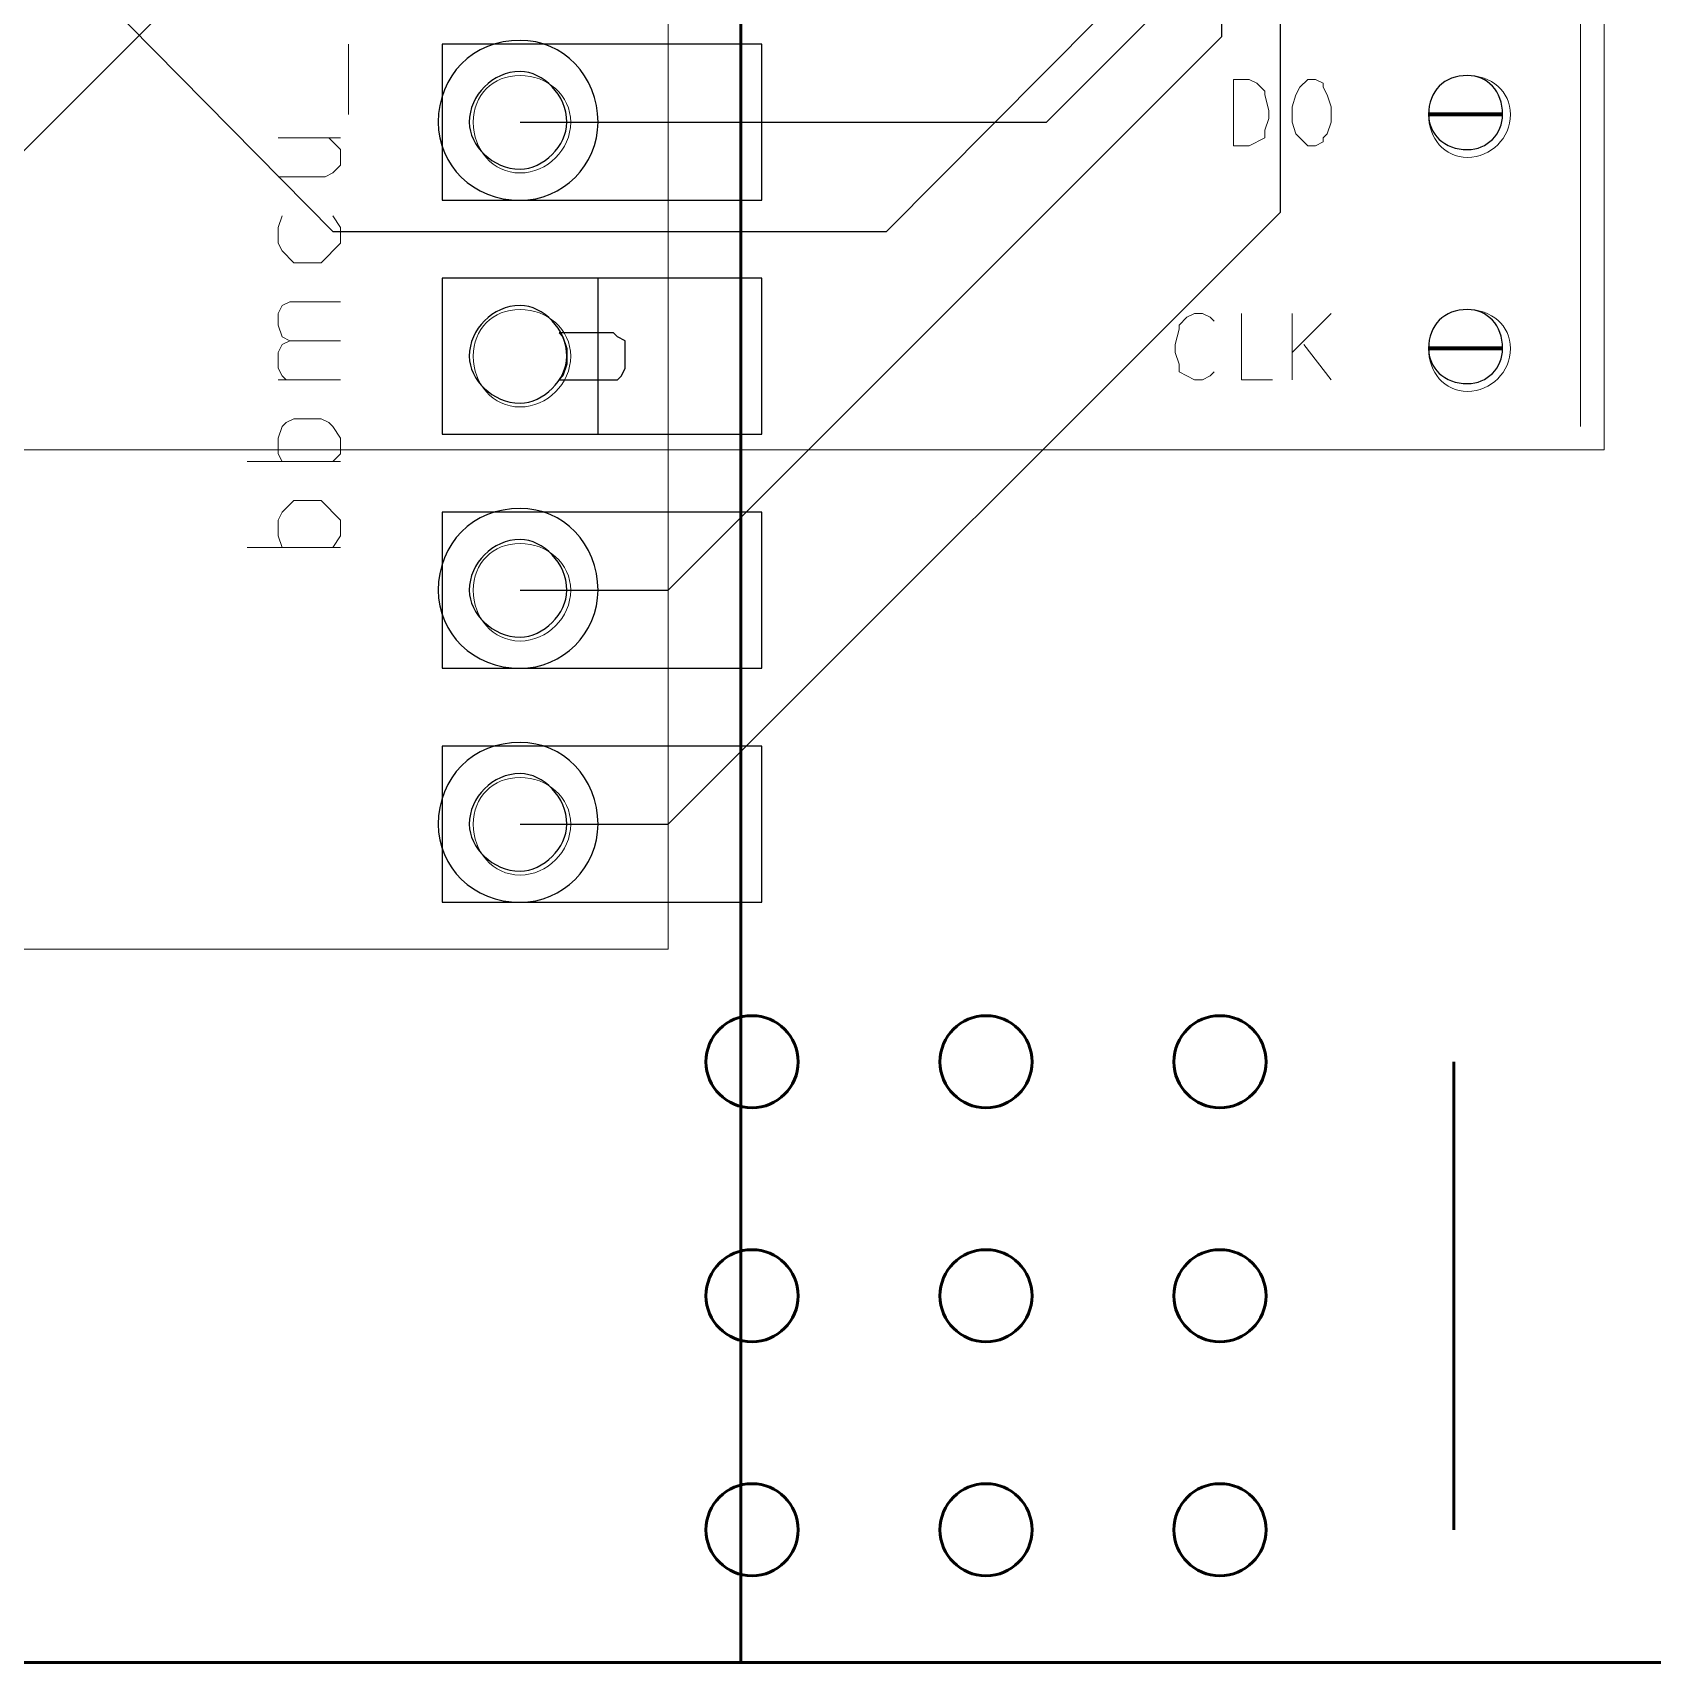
# Model space of a CAD drawing. Header units: centimetres. Extents: x -14.7 to 16.9, y -14.9 to 2.2.
# Drawn here: x -10.019 to -8.261, y -13.7 to -11.931 of the extents above; entities that cross this region are included whole.
import ezdxf

# ---------------------------------------------------------------- set-up
doc = ezdxf.new("R2010")
doc.units = ezdxf.units.CM
doc.header["$MEASUREMENT"] = 0
doc.layers.add('Layer 1', color=7, linetype='Continuous')

msp = doc.modelspace()

# ---------------------------------------------------------------- linework, layer by layer
at = {"layer": 'Layer 1', "lineweight": 53}
msp.add_lwpolyline([(-10.75, -13.7), (-9.25, -13.7), (-9.25, -6.3), (-10.75, -6.3), (-10.75, -13.7)], close=True, dxfattribs=at)
for points, knots in [([(-13.7, -13.2), (-13.7, -13.2), (-13.7, -6.8), (-13.7, -6.8), (-13.7, -6.8), (-13.7, -6.52386), (-13.47614, -6.3), (-13.2, -6.3), (-13.2, -6.3), (-13.2, -6.3), (-6.8, -6.3), (-6.8, -6.3), (-6.8, -6.3), (-6.52386, -6.3), (-6.3, -6.52386), (-6.3, -6.8), (-6.3, -6.8), (-6.3, -6.8), (-6.3, -13.2), (-6.3, -13.2), (-6.3, -13.2), (-6.3, -13.47614), (-6.52386, -13.7), (-6.8, -13.7), (-6.8, -13.7), (-6.8, -13.7), (-13.2, -13.7), (-13.2, -13.7), (-13.2, -13.7), (-13.47614, -13.7), (-13.7, -13.47614), (-13.7, -13.2)], [0, 0, 0, 0, 0.1111111, 0.1111111, 0.1111111, 0.1111111, 0.2222222, 0.2222222, 0.2222222, 0.2222222, 0.3333333, 0.3333333, 0.3333333, 0.3333333, 0.4444444, 0.4444444, 0.4444444, 0.4444444, 0.5555556, 0.5555556, 0.5555556, 0.5555556, 0.6666667, 0.6666667, 0.6666667, 0.6666667, 0.7777778, 0.7777778, 0.7777778, 0.7777778, 1, 1, 1, 1]), ([(-9.188, -13.048), (-9.188, -13.07561), (-9.21039, -13.098), (-9.238, -13.098), (-9.238, -13.098), (-9.26561, -13.098), (-9.288, -13.07561), (-9.288, -13.048), (-9.288, -13.048), (-9.288, -13.02039), (-9.26561, -12.998), (-9.238, -12.998), (-9.238, -12.998), (-9.21039, -12.998), (-9.188, -13.02039), (-9.188, -13.048)], [0, 0, 0, 0, 0.2, 0.2, 0.2, 0.2, 0.4, 0.4, 0.4, 0.4, 0.6, 0.6, 0.6, 0.6, 1, 1, 1, 1]), ([(-8.934, -13.048), (-8.934, -13.07561), (-8.95639, -13.098), (-8.984, -13.098), (-8.984, -13.098), (-9.01161, -13.098), (-9.034, -13.07561), (-9.034, -13.048), (-9.034, -13.048), (-9.034, -13.02039), (-9.01161, -12.998), (-8.984, -12.998), (-8.984, -12.998), (-8.95639, -12.998), (-8.934, -13.02039), (-8.934, -13.048)], [0, 0, 0, 0, 0.2, 0.2, 0.2, 0.2, 0.4, 0.4, 0.4, 0.4, 0.6, 0.6, 0.6, 0.6, 1, 1, 1, 1]), ([(-8.68, -13.048), (-8.68, -13.07561), (-8.70239, -13.098), (-8.73, -13.098), (-8.73, -13.098), (-8.75761, -13.098), (-8.78, -13.07561), (-8.78, -13.048), (-8.78, -13.048), (-8.78, -13.02039), (-8.75761, -12.998), (-8.73, -12.998), (-8.73, -12.998), (-8.70239, -12.998), (-8.68, -13.02039), (-8.68, -13.048)], [0, 0, 0, 0, 0.2, 0.2, 0.2, 0.2, 0.4, 0.4, 0.4, 0.4, 0.6, 0.6, 0.6, 0.6, 1, 1, 1, 1]), ([(-9.188, -13.302), (-9.188, -13.32961), (-9.21039, -13.352), (-9.238, -13.352), (-9.238, -13.352), (-9.26561, -13.352), (-9.288, -13.32961), (-9.288, -13.302), (-9.288, -13.302), (-9.288, -13.27439), (-9.26561, -13.252), (-9.238, -13.252), (-9.238, -13.252), (-9.21039, -13.252), (-9.188, -13.27439), (-9.188, -13.302)], [0, 0, 0, 0, 0.2, 0.2, 0.2, 0.2, 0.4, 0.4, 0.4, 0.4, 0.6, 0.6, 0.6, 0.6, 1, 1, 1, 1]), ([(-8.934, -13.302), (-8.934, -13.32961), (-8.95639, -13.352), (-8.984, -13.352), (-8.984, -13.352), (-9.01161, -13.352), (-9.034, -13.32961), (-9.034, -13.302), (-9.034, -13.302), (-9.034, -13.27439), (-9.01161, -13.252), (-8.984, -13.252), (-8.984, -13.252), (-8.95639, -13.252), (-8.934, -13.27439), (-8.934, -13.302)], [0, 0, 0, 0, 0.2, 0.2, 0.2, 0.2, 0.4, 0.4, 0.4, 0.4, 0.6, 0.6, 0.6, 0.6, 1, 1, 1, 1]), ([(-8.68, -13.302), (-8.68, -13.32961), (-8.70239, -13.352), (-8.73, -13.352), (-8.73, -13.352), (-8.75761, -13.352), (-8.78, -13.32961), (-8.78, -13.302), (-8.78, -13.302), (-8.78, -13.27439), (-8.75761, -13.252), (-8.73, -13.252), (-8.73, -13.252), (-8.70239, -13.252), (-8.68, -13.27439), (-8.68, -13.302)], [0, 0, 0, 0, 0.2, 0.2, 0.2, 0.2, 0.4, 0.4, 0.4, 0.4, 0.6, 0.6, 0.6, 0.6, 1, 1, 1, 1]), ([(-9.188, -13.556), (-9.188, -13.58361), (-9.21039, -13.606), (-9.238, -13.606), (-9.238, -13.606), (-9.26561, -13.606), (-9.288, -13.58361), (-9.288, -13.556), (-9.288, -13.556), (-9.288, -13.52839), (-9.26561, -13.506), (-9.238, -13.506), (-9.238, -13.506), (-9.21039, -13.506), (-9.188, -13.52839), (-9.188, -13.556)], [0, 0, 0, 0, 0.2, 0.2, 0.2, 0.2, 0.4, 0.4, 0.4, 0.4, 0.6, 0.6, 0.6, 0.6, 1, 1, 1, 1]), ([(-8.934, -13.556), (-8.934, -13.58361), (-8.95639, -13.606), (-8.984, -13.606), (-8.984, -13.606), (-9.01161, -13.606), (-9.034, -13.58361), (-9.034, -13.556), (-9.034, -13.556), (-9.034, -13.52839), (-9.01161, -13.506), (-8.984, -13.506), (-8.984, -13.506), (-8.95639, -13.506), (-8.934, -13.52839), (-8.934, -13.556)], [0, 0, 0, 0, 0.2, 0.2, 0.2, 0.2, 0.4, 0.4, 0.4, 0.4, 0.6, 0.6, 0.6, 0.6, 1, 1, 1, 1]), ([(-8.68, -13.556), (-8.68, -13.58361), (-8.70239, -13.606), (-8.73, -13.606), (-8.73, -13.606), (-8.75761, -13.606), (-8.78, -13.58361), (-8.78, -13.556), (-8.78, -13.556), (-8.78, -13.52839), (-8.75761, -13.506), (-8.73, -13.506), (-8.73, -13.506), (-8.70239, -13.506), (-8.68, -13.52839), (-8.68, -13.556)], [0, 0, 0, 0, 0.2, 0.2, 0.2, 0.2, 0.4, 0.4, 0.4, 0.4, 0.6, 0.6, 0.6, 0.6, 1, 1, 1, 1])]:
    msp.add_open_spline(points, degree=3, knots=knots, dxfattribs=at)
at = {"layer": 'Layer 1', "color": 41, "lineweight": 13}
for points in [[(-8.31302, -12.38389), (-8.31302, -12.38389), (-8.31302, -7.59599), (-8.31302, -7.59599)], [(-9.32901, -12.13836), (-9.32901, -12.13836), (-9.32901, -12.17646), (-9.32901, -12.17646)], [(-11.15358, -12.38389), (-11.15358, -12.38389), (-8.31302, -12.38389), (-8.31302, -12.38389)], [(-9.32901, -12.38812), (-9.32901, -12.38812), (-9.32901, -12.42622), (-9.32901, -12.42622)], [(-9.32901, -12.64636), (-9.32901, -12.64636), (-9.32901, -12.68869), (-9.32901, -12.68869)], [(-9.32901, -12.92576), (-9.32901, -12.92576), (-10.01058, -12.92576), (-10.01058, -12.92576)]]:
    msp.add_open_spline(points, degree=3, dxfattribs=at)
at = {"layer": 'Layer 1', "color": 253, "lineweight": 9}
msp.add_open_spline([(-8.33841, -7.61716), (-8.33841, -7.61716), (-8.33841, -12.35849), (-8.33841, -12.35849)], degree=3, dxfattribs=at)
at = {"layer": 'Layer 1', "color": 253, "lineweight": 13}
for points in [[(-9.32901, -7.82882), (-9.32901, -7.82882), (-9.32901, -12.92576), (-9.32901, -12.92576)], [(-9.32901, -12.92576), (-9.32901, -12.92576), (-11.42875, -12.92576), (-11.42875, -12.92576)]]:
    msp.add_open_spline(points, degree=3, dxfattribs=at)
at = {"layer": 'Layer 1', "color": 22, "lineweight": 25}
for points in [[(-8.72788, -11.93516), (-8.72788, -11.93516), (-8.72788, -10.50429), (-8.72788, -10.50429)], [(-8.66438, -12.12566), (-8.66438, -12.12566), (-8.66438, -10.69479), (-8.66438, -10.69479)], [(-10.50588, -12.53629), (-10.50588, -12.53629), (-9.68038, -11.71079), (-9.68038, -11.71079)], [(-8.91838, -12.02829), (-8.91838, -12.02829), (-8.79138, -11.90129), (-8.79138, -11.90129)], [(-9.32901, -12.53629), (-9.32901, -12.53629), (-8.72788, -11.93516), (-8.72788, -11.93516)], [(-9.48988, -12.02829), (-9.48988, -12.02829), (-8.91838, -12.02829), (-8.91838, -12.02829)], [(-9.32901, -12.79029), (-9.32901, -12.79029), (-8.66438, -12.12566), (-8.66438, -12.12566)], [(-9.48988, -12.53629), (-9.48988, -12.53629), (-9.32901, -12.53629), (-9.32901, -12.53629)], [(-9.48988, -12.79029), (-9.48988, -12.79029), (-9.32901, -12.79029), (-9.32901, -12.79029)]]:
    msp.add_open_spline(points, degree=3, dxfattribs=at)
at = {"layer": 'Layer 1', "color": 163, "lineweight": 25}
for points in [[(-9.09195, -12.14682), (-9.09195, -12.14682), (-8.46118, -11.51182), (-8.46118, -11.51182)], [(-9.99788, -11.83779), (-9.99788, -11.83779), (-9.69308, -12.14682), (-9.69308, -12.14682)], [(-9.69308, -12.14682), (-9.69308, -12.14682), (-9.09195, -12.14682), (-9.09195, -12.14682)]]:
    msp.add_open_spline(points, degree=3, dxfattribs=at)
at = {"layer": 'Layer 1', "color": 4}
for points in [[(-9.40521, -12.02829), (-9.40521, -12.07486), (-9.44331, -12.11296), (-9.48988, -12.11296), (-9.48988, -12.11296), (-9.54068, -12.11296), (-9.57878, -12.07486), (-9.57878, -12.02829), (-9.57878, -12.02829), (-9.57878, -11.97749), (-9.54068, -11.93939), (-9.48988, -11.93939), (-9.48988, -11.93939), (-9.44331, -11.93939), (-9.40521, -11.97749), (-9.40521, -12.02829)], [(-9.57455, -12.19762), (-9.57455, -12.19762), (-9.40521, -12.19762), (-9.40521, -12.19762), (-9.40521, -12.19762), (-9.40521, -12.19762), (-9.40521, -12.36696), (-9.40521, -12.36696), (-9.40521, -12.36696), (-9.40521, -12.36696), (-9.57455, -12.36696), (-9.57455, -12.36696), (-9.57455, -12.36696), (-9.57455, -12.36696), (-9.57455, -12.19762), (-9.57455, -12.19762)], [(-9.40521, -12.53629), (-9.40521, -12.58286), (-9.44331, -12.62096), (-9.48988, -12.62096), (-9.48988, -12.62096), (-9.54068, -12.62096), (-9.57878, -12.58286), (-9.57878, -12.53629), (-9.57878, -12.53629), (-9.57878, -12.48549), (-9.54068, -12.44739), (-9.48988, -12.44739), (-9.48988, -12.44739), (-9.44331, -12.44739), (-9.40521, -12.48549), (-9.40521, -12.53629)], [(-9.40521, -12.79029), (-9.40521, -12.83686), (-9.44331, -12.87496), (-9.48988, -12.87496), (-9.48988, -12.87496), (-9.54068, -12.87496), (-9.57878, -12.83686), (-9.57878, -12.79029), (-9.57878, -12.79029), (-9.57878, -12.73949), (-9.54068, -12.70139), (-9.48988, -12.70139), (-9.48988, -12.70139), (-9.44331, -12.70139), (-9.40521, -12.73949), (-9.40521, -12.79029)]]:
    msp.add_open_spline(points, degree=3, knots=[0, 0, 0, 0, 0.2, 0.2, 0.2, 0.2, 0.4, 0.4, 0.4, 0.4, 0.6, 0.6, 0.6, 0.6, 1, 1, 1, 1], dxfattribs=at)
at = {"layer": 'Layer 1', "color": 201}
for points in [[(-9.40521, -12.02829), (-9.40521, -12.07486), (-9.44331, -12.11296), (-9.48988, -12.11296), (-9.48988, -12.11296), (-9.54068, -12.11296), (-9.57878, -12.07486), (-9.57878, -12.02829), (-9.57878, -12.02829), (-9.57878, -11.97749), (-9.54068, -11.93939), (-9.48988, -11.93939), (-9.48988, -11.93939), (-9.44331, -11.93939), (-9.40521, -11.97749), (-9.40521, -12.02829)], [(-9.57455, -11.94362), (-9.57455, -11.94362), (-9.22742, -11.94362), (-9.22742, -11.94362), (-9.22742, -11.94362), (-9.22742, -11.94362), (-9.22742, -12.11296), (-9.22742, -12.11296), (-9.22742, -12.11296), (-9.22742, -12.11296), (-9.57455, -12.11296), (-9.57455, -12.11296), (-9.57455, -12.11296), (-9.57455, -12.11296), (-9.57455, -11.94362), (-9.57455, -11.94362)], [(-9.57455, -12.19762), (-9.57455, -12.19762), (-9.22742, -12.19762), (-9.22742, -12.19762), (-9.22742, -12.19762), (-9.22742, -12.19762), (-9.22742, -12.36696), (-9.22742, -12.36696), (-9.22742, -12.36696), (-9.22742, -12.36696), (-9.57455, -12.36696), (-9.57455, -12.36696), (-9.57455, -12.36696), (-9.57455, -12.36696), (-9.57455, -12.19762), (-9.57455, -12.19762)], [(-9.40521, -12.53629), (-9.40521, -12.58286), (-9.44331, -12.62096), (-9.48988, -12.62096), (-9.48988, -12.62096), (-9.54068, -12.62096), (-9.57878, -12.58286), (-9.57878, -12.53629), (-9.57878, -12.53629), (-9.57878, -12.48549), (-9.54068, -12.44739), (-9.48988, -12.44739), (-9.48988, -12.44739), (-9.44331, -12.44739), (-9.40521, -12.48549), (-9.40521, -12.53629)], [(-9.57455, -12.45162), (-9.57455, -12.45162), (-9.22742, -12.45162), (-9.22742, -12.45162), (-9.22742, -12.45162), (-9.22742, -12.45162), (-9.22742, -12.62096), (-9.22742, -12.62096), (-9.22742, -12.62096), (-9.22742, -12.62096), (-9.57455, -12.62096), (-9.57455, -12.62096), (-9.57455, -12.62096), (-9.57455, -12.62096), (-9.57455, -12.45162), (-9.57455, -12.45162)], [(-9.40521, -12.79029), (-9.40521, -12.83686), (-9.44331, -12.87496), (-9.48988, -12.87496), (-9.48988, -12.87496), (-9.54068, -12.87496), (-9.57878, -12.83686), (-9.57878, -12.79029), (-9.57878, -12.79029), (-9.57878, -12.73949), (-9.54068, -12.70139), (-9.48988, -12.70139), (-9.48988, -12.70139), (-9.44331, -12.70139), (-9.40521, -12.73949), (-9.40521, -12.79029)], [(-9.57455, -12.70562), (-9.57455, -12.70562), (-9.22742, -12.70562), (-9.22742, -12.70562), (-9.22742, -12.70562), (-9.22742, -12.70562), (-9.22742, -12.87496), (-9.22742, -12.87496), (-9.22742, -12.87496), (-9.22742, -12.87496), (-9.57455, -12.87496), (-9.57455, -12.87496), (-9.57455, -12.87496), (-9.57455, -12.87496), (-9.57455, -12.70562), (-9.57455, -12.70562)]]:
    msp.add_open_spline(points, degree=3, knots=[0, 0, 0, 0, 0.2, 0.2, 0.2, 0.2, 0.4, 0.4, 0.4, 0.4, 0.6, 0.6, 0.6, 0.6, 1, 1, 1, 1], dxfattribs=at)
at = {"layer": 'Layer 1', "color": 40}
for points in [[(-9.40521, -12.02829), (-9.40521, -12.07486), (-9.44331, -12.11296), (-9.48988, -12.11296), (-9.48988, -12.11296), (-9.54068, -12.11296), (-9.57878, -12.07486), (-9.57878, -12.02829), (-9.57878, -12.02829), (-9.57878, -11.97749), (-9.54068, -11.93939), (-9.48988, -11.93939), (-9.48988, -11.93939), (-9.44331, -11.93939), (-9.40521, -11.97749), (-9.40521, -12.02829)], [(-9.57455, -12.19762), (-9.57455, -12.19762), (-9.40521, -12.19762), (-9.40521, -12.19762), (-9.40521, -12.19762), (-9.40521, -12.19762), (-9.40521, -12.36696), (-9.40521, -12.36696), (-9.40521, -12.36696), (-9.40521, -12.36696), (-9.57455, -12.36696), (-9.57455, -12.36696), (-9.57455, -12.36696), (-9.57455, -12.36696), (-9.57455, -12.19762), (-9.57455, -12.19762)], [(-9.40521, -12.53629), (-9.40521, -12.58286), (-9.44331, -12.62096), (-9.48988, -12.62096), (-9.48988, -12.62096), (-9.54068, -12.62096), (-9.57878, -12.58286), (-9.57878, -12.53629), (-9.57878, -12.53629), (-9.57878, -12.48549), (-9.54068, -12.44739), (-9.48988, -12.44739), (-9.48988, -12.44739), (-9.44331, -12.44739), (-9.40521, -12.48549), (-9.40521, -12.53629)], [(-9.40521, -12.79029), (-9.40521, -12.83686), (-9.44331, -12.87496), (-9.48988, -12.87496), (-9.48988, -12.87496), (-9.54068, -12.87496), (-9.57878, -12.83686), (-9.57878, -12.79029), (-9.57878, -12.79029), (-9.57878, -12.73949), (-9.54068, -12.70139), (-9.48988, -12.70139), (-9.48988, -12.70139), (-9.44331, -12.70139), (-9.40521, -12.73949), (-9.40521, -12.79029)]]:
    msp.add_open_spline(points, degree=3, knots=[0, 0, 0, 0, 0.2, 0.2, 0.2, 0.2, 0.4, 0.4, 0.4, 0.4, 0.6, 0.6, 0.6, 0.6, 1, 1, 1, 1], dxfattribs=at)
at = {"layer": 'Layer 1', "color": 41, "lineweight": 18}
for points in [[(-9.67615, -12.01982), (-9.67615, -12.01982), (-9.67615, -11.94362), (-9.67615, -11.94362)], [(-9.75235, -12.04522), (-9.75235, -12.04522), (-9.68461, -12.04522), (-9.68461, -12.04522)], [(-8.65168, -12.30769), (-8.65168, -12.30769), (-8.65168, -12.23572), (-8.65168, -12.23572)], [(-8.60935, -12.23572), (-8.60935, -12.23572), (-8.65168, -12.27806), (-8.65168, -12.27806)], [(-8.60935, -12.30769), (-8.60935, -12.30769), (-8.63898, -12.26959), (-8.63898, -12.26959)], [(-9.68461, -12.30769), (-9.68461, -12.30769), (-9.75235, -12.30769), (-9.75235, -12.30769)], [(-9.68461, -12.39659), (-9.68461, -12.39659), (-9.78622, -12.39659), (-9.78622, -12.39659)], [(-9.68461, -12.48972), (-9.68461, -12.48972), (-9.78622, -12.48972), (-9.78622, -12.48972)]]:
    msp.add_open_spline(points, degree=3, dxfattribs=at)
at = {"layer": 'Layer 1', "color": 22}
for points, knots in [([(-9.57455, -11.94362), (-9.57455, -11.94362), (-9.22742, -11.94362), (-9.22742, -11.94362), (-9.22742, -11.94362), (-9.22742, -11.94362), (-9.22742, -12.11296), (-9.22742, -12.11296), (-9.22742, -12.11296), (-9.22742, -12.11296), (-9.57455, -12.11296), (-9.57455, -12.11296), (-9.57455, -12.11296), (-9.57455, -12.11296), (-9.57455, -11.94362), (-9.57455, -11.94362)], [0, 0, 0, 0, 0.2, 0.2, 0.2, 0.2, 0.4, 0.4, 0.4, 0.4, 0.6, 0.6, 0.6, 0.6, 1, 1, 1, 1]), ([(-9.57455, -12.19762), (-9.57455, -12.19762), (-9.22742, -12.19762), (-9.22742, -12.19762), (-9.22742, -12.19762), (-9.22742, -12.19762), (-9.22742, -12.36696), (-9.22742, -12.36696), (-9.22742, -12.36696), (-9.22742, -12.36696), (-9.57455, -12.36696), (-9.57455, -12.36696), (-9.57455, -12.36696), (-9.57455, -12.36696), (-9.57455, -12.19762), (-9.57455, -12.19762)], [0, 0, 0, 0, 0.2, 0.2, 0.2, 0.2, 0.4, 0.4, 0.4, 0.4, 0.6, 0.6, 0.6, 0.6, 1, 1, 1, 1]), ([(-9.38405, -12.26112), (-9.38405, -12.26112), (-9.37558, -12.26536), (-9.37558, -12.26536), (-9.37558, -12.26536), (-9.37558, -12.26536), (-9.37558, -12.29499), (-9.37558, -12.29499), (-9.37558, -12.29499), (-9.37558, -12.29499), (-9.37982, -12.30346), (-9.37982, -12.30346), (-9.37982, -12.30346), (-9.37982, -12.30346), (-9.38405, -12.30769), (-9.38405, -12.30769), (-9.38405, -12.30769), (-9.38405, -12.30769), (-9.44755, -12.30769), (-9.44755, -12.30769), (-9.44755, -12.30769), (-9.44755, -12.30769), (-9.44332, -12.30346), (-9.44332, -12.30346), (-9.44332, -12.30346), (-9.44332, -12.30346), (-9.43908, -12.29076), (-9.43908, -12.29076), (-9.43908, -12.29076), (-9.43908, -12.29076), (-9.43908, -12.27382), (-9.43908, -12.27382), (-9.43908, -12.27382), (-9.43908, -12.27382), (-9.44332, -12.26112), (-9.44332, -12.26112), (-9.44332, -12.26112), (-9.44332, -12.26112), (-9.44755, -12.25689), (-9.44755, -12.25689), (-9.44755, -12.25689), (-9.44755, -12.25689), (-9.38828, -12.25689), (-9.38828, -12.25689), (-9.38828, -12.25689), (-9.38828, -12.25689), (-9.38405, -12.26112), (-9.38405, -12.26112)], [0, 0, 0, 0, 0.0769231, 0.0769231, 0.0769231, 0.0769231, 0.1538462, 0.1538462, 0.1538462, 0.1538462, 0.2307692, 0.2307692, 0.2307692, 0.2307692, 0.3076923, 0.3076923, 0.3076923, 0.3076923, 0.3846154, 0.3846154, 0.3846154, 0.3846154, 0.4615385, 0.4615385, 0.4615385, 0.4615385, 0.5384615, 0.5384615, 0.5384615, 0.5384615, 0.6153846, 0.6153846, 0.6153846, 0.6153846, 0.6923077, 0.6923077, 0.6923077, 0.6923077, 0.7692308, 0.7692308, 0.7692308, 0.7692308, 0.8461538, 0.8461538, 0.8461538, 0.8461538, 1, 1, 1, 1]), ([(-9.57455, -12.45162), (-9.57455, -12.45162), (-9.22742, -12.45162), (-9.22742, -12.45162), (-9.22742, -12.45162), (-9.22742, -12.45162), (-9.22742, -12.62096), (-9.22742, -12.62096), (-9.22742, -12.62096), (-9.22742, -12.62096), (-9.57455, -12.62096), (-9.57455, -12.62096), (-9.57455, -12.62096), (-9.57455, -12.62096), (-9.57455, -12.45162), (-9.57455, -12.45162)], [0, 0, 0, 0, 0.2, 0.2, 0.2, 0.2, 0.4, 0.4, 0.4, 0.4, 0.6, 0.6, 0.6, 0.6, 1, 1, 1, 1]), ([(-9.57455, -12.70562), (-9.57455, -12.70562), (-9.22742, -12.70562), (-9.22742, -12.70562), (-9.22742, -12.70562), (-9.22742, -12.70562), (-9.22742, -12.87496), (-9.22742, -12.87496), (-9.22742, -12.87496), (-9.22742, -12.87496), (-9.57455, -12.87496), (-9.57455, -12.87496), (-9.57455, -12.87496), (-9.57455, -12.87496), (-9.57455, -12.70562), (-9.57455, -12.70562)], [0, 0, 0, 0, 0.2, 0.2, 0.2, 0.2, 0.4, 0.4, 0.4, 0.4, 0.6, 0.6, 0.6, 0.6, 1, 1, 1, 1])]:
    msp.add_open_spline(points, degree=3, knots=knots, dxfattribs=at)
at = {"layer": 'Layer 1'}
for points in [[(-9.43908, -12.02829), (-9.43908, -12.05369), (-9.46448, -12.07909), (-9.48988, -12.07909), (-9.48988, -12.07909), (-9.51952, -12.07909), (-9.54492, -12.05369), (-9.54492, -12.02829), (-9.54492, -12.02829), (-9.54492, -11.99866), (-9.51952, -11.97326), (-9.48988, -11.97326), (-9.48988, -11.97326), (-9.46448, -11.97326), (-9.43908, -11.99866), (-9.43908, -12.02829)], [(-8.42308, -12.01982), (-8.42308, -12.04099), (-8.44001, -12.05792), (-8.46118, -12.05792), (-8.46118, -12.05792), (-8.48658, -12.05792), (-8.50351, -12.04099), (-8.50351, -12.01982), (-8.50351, -12.01982), (-8.50351, -11.99442), (-8.48658, -11.97749), (-8.46118, -11.97749), (-8.46118, -11.97749), (-8.44001, -11.97749), (-8.42308, -11.99442), (-8.42308, -12.01982)], [(-9.43908, -12.28229), (-9.43908, -12.30769), (-9.46448, -12.33309), (-9.48988, -12.33309), (-9.48988, -12.33309), (-9.51952, -12.33309), (-9.54492, -12.30769), (-9.54492, -12.28229), (-9.54492, -12.28229), (-9.54492, -12.25266), (-9.51952, -12.22726), (-9.48988, -12.22726), (-9.48988, -12.22726), (-9.46448, -12.22726), (-9.43908, -12.25266), (-9.43908, -12.28229)], [(-8.42308, -12.27382), (-8.42308, -12.29499), (-8.44001, -12.31192), (-8.46118, -12.31192), (-8.46118, -12.31192), (-8.48658, -12.31192), (-8.50351, -12.29499), (-8.50351, -12.27382), (-8.50351, -12.27382), (-8.50351, -12.24842), (-8.48658, -12.23149), (-8.46118, -12.23149), (-8.46118, -12.23149), (-8.44001, -12.23149), (-8.42308, -12.24842), (-8.42308, -12.27382)], [(-9.43908, -12.53629), (-9.43908, -12.56169), (-9.46448, -12.58709), (-9.48988, -12.58709), (-9.48988, -12.58709), (-9.51952, -12.58709), (-9.54492, -12.56169), (-9.54492, -12.53629), (-9.54492, -12.53629), (-9.54492, -12.50666), (-9.51952, -12.48126), (-9.48988, -12.48126), (-9.48988, -12.48126), (-9.46448, -12.48126), (-9.43908, -12.50666), (-9.43908, -12.53629)], [(-9.43908, -12.79029), (-9.43908, -12.81569), (-9.46448, -12.84109), (-9.48988, -12.84109), (-9.48988, -12.84109), (-9.51952, -12.84109), (-9.54492, -12.81569), (-9.54492, -12.79029), (-9.54492, -12.79029), (-9.54492, -12.76066), (-9.51952, -12.73526), (-9.48988, -12.73526), (-9.48988, -12.73526), (-9.46448, -12.73526), (-9.43908, -12.76066), (-9.43908, -12.79029)]]:
    msp.add_open_spline(points, degree=3, knots=[0, 0, 0, 0, 0.2, 0.2, 0.2, 0.2, 0.4, 0.4, 0.4, 0.4, 0.6, 0.6, 0.6, 0.6, 1, 1, 1, 1], dxfattribs=at)
at = {"layer": 'Layer 1', "color": 40, "lineweight": 5}
for points in [[(-9.43485, -12.02829), (-9.43485, -12.05792), (-9.46025, -12.08332), (-9.48988, -12.08332), (-9.48988, -12.08332), (-9.51951, -12.08332), (-9.54068, -12.05792), (-9.54068, -12.02829), (-9.54068, -12.02829), (-9.54068, -11.99866), (-9.51951, -11.97749), (-9.48988, -11.97749), (-9.48988, -11.97749), (-9.46025, -11.97749), (-9.43485, -11.99866), (-9.43485, -12.02829)], [(-8.41461, -12.01982), (-8.41461, -12.04522), (-8.43578, -12.06639), (-8.46118, -12.06639), (-8.46118, -12.06639), (-8.48658, -12.06639), (-8.50351, -12.04522), (-8.50351, -12.01982), (-8.50351, -12.01982), (-8.50351, -11.99442), (-8.48658, -11.97749), (-8.46118, -11.97749), (-8.46118, -11.97749), (-8.43578, -11.97749), (-8.41461, -11.99442), (-8.41461, -12.01982)], [(-9.43485, -12.28229), (-9.43485, -12.31192), (-9.46025, -12.33732), (-9.48988, -12.33732), (-9.48988, -12.33732), (-9.51951, -12.33732), (-9.54068, -12.31192), (-9.54068, -12.28229), (-9.54068, -12.28229), (-9.54068, -12.25266), (-9.51951, -12.23149), (-9.48988, -12.23149), (-9.48988, -12.23149), (-9.46025, -12.23149), (-9.43485, -12.25266), (-9.43485, -12.28229)], [(-8.41461, -12.27382), (-8.41461, -12.29922), (-8.43578, -12.32039), (-8.46118, -12.32039), (-8.46118, -12.32039), (-8.48658, -12.32039), (-8.50351, -12.29922), (-8.50351, -12.27382), (-8.50351, -12.27382), (-8.50351, -12.24842), (-8.48658, -12.23149), (-8.46118, -12.23149), (-8.46118, -12.23149), (-8.43578, -12.23149), (-8.41461, -12.24842), (-8.41461, -12.27382)], [(-9.43485, -12.53629), (-9.43485, -12.56592), (-9.46025, -12.59132), (-9.48988, -12.59132), (-9.48988, -12.59132), (-9.51951, -12.59132), (-9.54068, -12.56592), (-9.54068, -12.53629), (-9.54068, -12.53629), (-9.54068, -12.50666), (-9.51951, -12.48549), (-9.48988, -12.48549), (-9.48988, -12.48549), (-9.46025, -12.48549), (-9.43485, -12.50666), (-9.43485, -12.53629)], [(-9.43485, -12.79029), (-9.43485, -12.81992), (-9.46025, -12.84532), (-9.48988, -12.84532), (-9.48988, -12.84532), (-9.51951, -12.84532), (-9.54068, -12.81992), (-9.54068, -12.79029), (-9.54068, -12.79029), (-9.54068, -12.76066), (-9.51951, -12.73949), (-9.48988, -12.73949), (-9.48988, -12.73949), (-9.46025, -12.73949), (-9.43485, -12.76066), (-9.43485, -12.79029)]]:
    msp.add_open_spline(points, degree=3, knots=[0, 0, 0, 0, 0.2, 0.2, 0.2, 0.2, 0.4, 0.4, 0.4, 0.4, 0.6, 0.6, 0.6, 0.6, 1, 1, 1, 1], dxfattribs=at)
at = {"layer": 'Layer 1', "color": 41, "lineweight": 18}
for points, knots in [([(-8.71518, -12.05369), (-8.71518, -12.05369), (-8.71518, -11.98172), (-8.71518, -11.98172), (-8.71518, -11.98172), (-8.71518, -11.98172), (-8.69825, -11.98172), (-8.69825, -11.98172), (-8.69825, -11.98172), (-8.69825, -11.98172), (-8.68978, -11.98596), (-8.68978, -11.98596), (-8.68978, -11.98596), (-8.68978, -11.98596), (-8.68131, -11.99442), (-8.68131, -11.99442), (-8.68131, -11.99442), (-8.68131, -11.99442), (-8.68131, -11.99866), (-8.68131, -11.99866), (-8.68131, -11.99866), (-8.68131, -11.99866), (-8.67708, -12.01559), (-8.67708, -12.01559), (-8.67708, -12.01559), (-8.67708, -12.01559), (-8.67708, -12.02406), (-8.67708, -12.02406), (-8.67708, -12.02406), (-8.67708, -12.02406), (-8.68131, -12.03676), (-8.68131, -12.03676), (-8.68131, -12.03676), (-8.68131, -12.03676), (-8.68131, -12.04522), (-8.68131, -12.04522), (-8.68131, -12.04522), (-8.68131, -12.04522), (-8.69825, -12.05369), (-8.69825, -12.05369), (-8.69825, -12.05369), (-8.69825, -12.05369), (-8.71518, -12.05369), (-8.71518, -12.05369)], [0, 0, 0, 0, 0.0833333, 0.0833333, 0.0833333, 0.0833333, 0.1666667, 0.1666667, 0.1666667, 0.1666667, 0.25, 0.25, 0.25, 0.25, 0.3333333, 0.3333333, 0.3333333, 0.3333333, 0.4166667, 0.4166667, 0.4166667, 0.4166667, 0.5, 0.5, 0.5, 0.5, 0.5833333, 0.5833333, 0.5833333, 0.5833333, 0.6666667, 0.6666667, 0.6666667, 0.6666667, 0.75, 0.75, 0.75, 0.75, 0.8333333, 0.8333333, 0.8333333, 0.8333333, 1, 1, 1, 1]), ([(-8.63475, -11.98172), (-8.63475, -11.98172), (-8.62628, -11.98172), (-8.62628, -11.98172), (-8.62628, -11.98172), (-8.62628, -11.98172), (-8.61781, -11.98596), (-8.61781, -11.98596), (-8.61781, -11.98596), (-8.61781, -11.98596), (-8.61781, -11.99019), (-8.61781, -11.99019), (-8.61781, -11.99019), (-8.61781, -11.99019), (-8.61358, -11.99866), (-8.61358, -11.99866), (-8.61358, -11.99866), (-8.61358, -11.99866), (-8.60935, -12.01136), (-8.60935, -12.01136), (-8.60935, -12.01136), (-8.60935, -12.01136), (-8.60935, -12.02829), (-8.60935, -12.02829), (-8.60935, -12.02829), (-8.60935, -12.02829), (-8.61358, -12.04099), (-8.61358, -12.04099), (-8.61358, -12.04099), (-8.61358, -12.04099), (-8.61781, -12.04522), (-8.61781, -12.04522), (-8.61781, -12.04522), (-8.61781, -12.04522), (-8.61781, -12.04946), (-8.61781, -12.04946), (-8.61781, -12.04946), (-8.61781, -12.04946), (-8.62628, -12.05369), (-8.62628, -12.05369), (-8.62628, -12.05369), (-8.62628, -12.05369), (-8.63475, -12.05369), (-8.63475, -12.05369), (-8.63475, -12.05369), (-8.63475, -12.05369), (-8.64745, -12.04099), (-8.64745, -12.04099), (-8.64745, -12.04099), (-8.64745, -12.04099), (-8.65168, -12.02829), (-8.65168, -12.02829), (-8.65168, -12.02829), (-8.65168, -12.02829), (-8.65168, -12.01136), (-8.65168, -12.01136), (-8.65168, -12.01136), (-8.65168, -12.01136), (-8.64745, -11.99866), (-8.64745, -11.99866), (-8.64745, -11.99866), (-8.64745, -11.99866), (-8.64321, -11.99019), (-8.64321, -11.99019), (-8.64321, -11.99019), (-8.64321, -11.99019), (-8.63475, -11.98172), (-8.63475, -11.98172)], [0, 0, 0, 0, 0.0555556, 0.0555556, 0.0555556, 0.0555556, 0.1111111, 0.1111111, 0.1111111, 0.1111111, 0.1666667, 0.1666667, 0.1666667, 0.1666667, 0.2222222, 0.2222222, 0.2222222, 0.2222222, 0.2777778, 0.2777778, 0.2777778, 0.2777778, 0.3333333, 0.3333333, 0.3333333, 0.3333333, 0.3888889, 0.3888889, 0.3888889, 0.3888889, 0.4444444, 0.4444444, 0.4444444, 0.4444444, 0.5, 0.5, 0.5, 0.5, 0.5555556, 0.5555556, 0.5555556, 0.5555556, 0.6111111, 0.6111111, 0.6111111, 0.6111111, 0.6666667, 0.6666667, 0.6666667, 0.6666667, 0.7222222, 0.7222222, 0.7222222, 0.7222222, 0.7777778, 0.7777778, 0.7777778, 0.7777778, 0.8333333, 0.8333333, 0.8333333, 0.8333333, 0.8888889, 0.8888889, 0.8888889, 0.8888889, 1, 1, 1, 1]), ([(-9.75235, -12.08756), (-9.75235, -12.08756), (-9.70155, -12.08756), (-9.70155, -12.08756), (-9.70155, -12.08756), (-9.70155, -12.08756), (-9.69308, -12.08332), (-9.69308, -12.08332), (-9.69308, -12.08332), (-9.69308, -12.08332), (-9.68461, -12.07486), (-9.68461, -12.07486), (-9.68461, -12.07486), (-9.68461, -12.07486), (-9.68461, -12.05792), (-9.68461, -12.05792), (-9.68461, -12.05792), (-9.68461, -12.05792), (-9.69731, -12.04522), (-9.69731, -12.04522)], [0, 0, 0, 0, 0.1666667, 0.1666667, 0.1666667, 0.1666667, 0.3333333, 0.3333333, 0.3333333, 0.3333333, 0.5, 0.5, 0.5, 0.5, 0.6666667, 0.6666667, 0.6666667, 0.6666667, 1, 1, 1, 1]), ([(-9.69308, -12.12989), (-9.69308, -12.12989), (-9.68461, -12.14259), (-9.68461, -12.14259), (-9.68461, -12.14259), (-9.68461, -12.14259), (-9.68461, -12.15952), (-9.68461, -12.15952), (-9.68461, -12.15952), (-9.68461, -12.15952), (-9.70578, -12.18069), (-9.70578, -12.18069), (-9.70578, -12.18069), (-9.70578, -12.18069), (-9.73541, -12.18069), (-9.73541, -12.18069), (-9.73541, -12.18069), (-9.73541, -12.18069), (-9.74811, -12.16799), (-9.74811, -12.16799), (-9.74811, -12.16799), (-9.74811, -12.16799), (-9.75235, -12.15952), (-9.75235, -12.15952), (-9.75235, -12.15952), (-9.75235, -12.15952), (-9.75235, -12.14259), (-9.75235, -12.14259), (-9.75235, -12.14259), (-9.75235, -12.14259), (-9.74811, -12.12989), (-9.74811, -12.12989)], [0, 0, 0, 0, 0.1111111, 0.1111111, 0.1111111, 0.1111111, 0.2222222, 0.2222222, 0.2222222, 0.2222222, 0.3333333, 0.3333333, 0.3333333, 0.3333333, 0.4444444, 0.4444444, 0.4444444, 0.4444444, 0.5555556, 0.5555556, 0.5555556, 0.5555556, 0.6666667, 0.6666667, 0.6666667, 0.6666667, 0.7777778, 0.7777778, 0.7777778, 0.7777778, 1, 1, 1, 1]), ([(-9.73965, -12.26536), (-9.73965, -12.26536), (-9.74812, -12.26112), (-9.74812, -12.26112), (-9.74812, -12.26112), (-9.74812, -12.26112), (-9.75235, -12.24842), (-9.75235, -12.24842), (-9.75235, -12.24842), (-9.75235, -12.24842), (-9.75235, -12.23572), (-9.75235, -12.23572), (-9.75235, -12.23572), (-9.75235, -12.23572), (-9.74812, -12.22726), (-9.74812, -12.22726), (-9.74812, -12.22726), (-9.74812, -12.22726), (-9.73965, -12.22302), (-9.73965, -12.22302), (-9.73965, -12.22302), (-9.73965, -12.22302), (-9.68461, -12.22302), (-9.68461, -12.22302)], [0, 0, 0, 0, 0.1428571, 0.1428571, 0.1428571, 0.1428571, 0.2857143, 0.2857143, 0.2857143, 0.2857143, 0.4285714, 0.4285714, 0.4285714, 0.4285714, 0.5714286, 0.5714286, 0.5714286, 0.5714286, 0.7142857, 0.7142857, 0.7142857, 0.7142857, 1, 1, 1, 1]), ([(-8.73635, -12.29922), (-8.73635, -12.29922), (-8.74058, -12.30346), (-8.74058, -12.30346), (-8.74058, -12.30346), (-8.74058, -12.30346), (-8.74905, -12.30769), (-8.74905, -12.30769), (-8.74905, -12.30769), (-8.74905, -12.30769), (-8.75752, -12.30769), (-8.75752, -12.30769), (-8.75752, -12.30769), (-8.75752, -12.30769), (-8.77445, -12.29922), (-8.77445, -12.29922), (-8.77445, -12.29922), (-8.77445, -12.29922), (-8.77445, -12.29076), (-8.77445, -12.29076), (-8.77445, -12.29076), (-8.77445, -12.29076), (-8.77868, -12.27806), (-8.77868, -12.27806), (-8.77868, -12.27806), (-8.77868, -12.27806), (-8.77868, -12.26959), (-8.77868, -12.26959), (-8.77868, -12.26959), (-8.77868, -12.26959), (-8.77445, -12.25266), (-8.77445, -12.25266), (-8.77445, -12.25266), (-8.77445, -12.25266), (-8.77445, -12.24842), (-8.77445, -12.24842), (-8.77445, -12.24842), (-8.77445, -12.24842), (-8.76598, -12.23996), (-8.76598, -12.23996), (-8.76598, -12.23996), (-8.76598, -12.23996), (-8.75752, -12.23572), (-8.75752, -12.23572), (-8.75752, -12.23572), (-8.75752, -12.23572), (-8.74905, -12.23572), (-8.74905, -12.23572), (-8.74905, -12.23572), (-8.74905, -12.23572), (-8.74058, -12.23996), (-8.74058, -12.23996), (-8.74058, -12.23996), (-8.74058, -12.23996), (-8.73635, -12.24419), (-8.73635, -12.24419)], [0, 0, 0, 0, 0.0666667, 0.0666667, 0.0666667, 0.0666667, 0.1333333, 0.1333333, 0.1333333, 0.1333333, 0.2, 0.2, 0.2, 0.2, 0.2666667, 0.2666667, 0.2666667, 0.2666667, 0.3333333, 0.3333333, 0.3333333, 0.3333333, 0.4, 0.4, 0.4, 0.4, 0.4666667, 0.4666667, 0.4666667, 0.4666667, 0.5333333, 0.5333333, 0.5333333, 0.5333333, 0.6, 0.6, 0.6, 0.6, 0.6666667, 0.6666667, 0.6666667, 0.6666667, 0.7333333, 0.7333333, 0.7333333, 0.7333333, 0.8, 0.8, 0.8, 0.8, 0.8666667, 0.8666667, 0.8666667, 0.8666667, 1, 1, 1, 1]), ([(-8.67285, -12.30769), (-8.67285, -12.30769), (-8.70672, -12.30769), (-8.70672, -12.30769), (-8.70672, -12.30769), (-8.70672, -12.30769), (-8.70672, -12.23572), (-8.70672, -12.23572)], [0, 0, 0, 0, 0.3333333, 0.3333333, 0.3333333, 0.3333333, 1, 1, 1, 1]), ([(-9.74388, -12.30769), (-9.74388, -12.30769), (-9.74812, -12.30346), (-9.74812, -12.30346), (-9.74812, -12.30346), (-9.74812, -12.30346), (-9.75235, -12.29499), (-9.75235, -12.29499), (-9.75235, -12.29499), (-9.75235, -12.29499), (-9.75235, -12.27806), (-9.75235, -12.27806), (-9.75235, -12.27806), (-9.75235, -12.27806), (-9.74812, -12.26959), (-9.74812, -12.26959), (-9.74812, -12.26959), (-9.74812, -12.26959), (-9.73965, -12.26536), (-9.73965, -12.26536), (-9.73965, -12.26536), (-9.73965, -12.26536), (-9.68461, -12.26536), (-9.68461, -12.26536)], [0, 0, 0, 0, 0.1428571, 0.1428571, 0.1428571, 0.1428571, 0.2857143, 0.2857143, 0.2857143, 0.2857143, 0.4285714, 0.4285714, 0.4285714, 0.4285714, 0.5714286, 0.5714286, 0.5714286, 0.5714286, 0.7142857, 0.7142857, 0.7142857, 0.7142857, 1, 1, 1, 1]), ([(-9.74812, -12.39659), (-9.74812, -12.39659), (-9.75235, -12.38812), (-9.75235, -12.38812), (-9.75235, -12.38812), (-9.75235, -12.38812), (-9.75235, -12.37119), (-9.75235, -12.37119), (-9.75235, -12.37119), (-9.75235, -12.37119), (-9.74812, -12.35849), (-9.74812, -12.35849), (-9.74812, -12.35849), (-9.74812, -12.35849), (-9.74388, -12.35426), (-9.74388, -12.35426), (-9.74388, -12.35426), (-9.74388, -12.35426), (-9.73542, -12.35002), (-9.73542, -12.35002), (-9.73542, -12.35002), (-9.73542, -12.35002), (-9.70578, -12.35002), (-9.70578, -12.35002), (-9.70578, -12.35002), (-9.70578, -12.35002), (-9.69732, -12.35426), (-9.69732, -12.35426), (-9.69732, -12.35426), (-9.69732, -12.35426), (-9.69308, -12.35849), (-9.69308, -12.35849), (-9.69308, -12.35849), (-9.69308, -12.35849), (-9.68462, -12.37119), (-9.68462, -12.37119), (-9.68462, -12.37119), (-9.68462, -12.37119), (-9.68462, -12.38812), (-9.68462, -12.38812), (-9.68462, -12.38812), (-9.68462, -12.38812), (-9.69308, -12.39659), (-9.69308, -12.39659)], [0, 0, 0, 0, 0.0833333, 0.0833333, 0.0833333, 0.0833333, 0.1666667, 0.1666667, 0.1666667, 0.1666667, 0.25, 0.25, 0.25, 0.25, 0.3333333, 0.3333333, 0.3333333, 0.3333333, 0.4166667, 0.4166667, 0.4166667, 0.4166667, 0.5, 0.5, 0.5, 0.5, 0.5833333, 0.5833333, 0.5833333, 0.5833333, 0.6666667, 0.6666667, 0.6666667, 0.6666667, 0.75, 0.75, 0.75, 0.75, 0.8333333, 0.8333333, 0.8333333, 0.8333333, 1, 1, 1, 1]), ([(-9.74812, -12.48972), (-9.74812, -12.48972), (-9.75235, -12.47702), (-9.75235, -12.47702), (-9.75235, -12.47702), (-9.75235, -12.47702), (-9.75235, -12.46009), (-9.75235, -12.46009), (-9.75235, -12.46009), (-9.75235, -12.46009), (-9.74812, -12.45162), (-9.74812, -12.45162), (-9.74812, -12.45162), (-9.74812, -12.45162), (-9.73542, -12.43892), (-9.73542, -12.43892), (-9.73542, -12.43892), (-9.73542, -12.43892), (-9.70578, -12.43892), (-9.70578, -12.43892), (-9.70578, -12.43892), (-9.70578, -12.43892), (-9.68462, -12.46009), (-9.68462, -12.46009), (-9.68462, -12.46009), (-9.68462, -12.46009), (-9.68462, -12.47702), (-9.68462, -12.47702), (-9.68462, -12.47702), (-9.68462, -12.47702), (-9.69308, -12.48972), (-9.69308, -12.48972)], [0, 0, 0, 0, 0.1111111, 0.1111111, 0.1111111, 0.1111111, 0.2222222, 0.2222222, 0.2222222, 0.2222222, 0.3333333, 0.3333333, 0.3333333, 0.3333333, 0.4444444, 0.4444444, 0.4444444, 0.4444444, 0.5555556, 0.5555556, 0.5555556, 0.5555556, 0.6666667, 0.6666667, 0.6666667, 0.6666667, 0.7777778, 0.7777778, 0.7777778, 0.7777778, 1, 1, 1, 1])]:
    msp.add_open_spline(points, degree=3, knots=knots, dxfattribs=at)
at = {"layer": 'Layer 1', "color": 4, "lineweight": 120}
for points in [[(-8.42308, -12.01982), (-8.42308, -12.01982), (-8.50351, -12.01982), (-8.50351, -12.01982)], [(-8.42308, -12.27382), (-8.42308, -12.27382), (-8.50351, -12.27382), (-8.50351, -12.27382)]]:
    msp.add_open_spline(points, degree=3, dxfattribs=at)
at = {"layer": 'Layer 1', "color": 201, "lineweight": 120}
for points in [[(-8.42308, -12.01982), (-8.42308, -12.01982), (-8.50351, -12.01982), (-8.50351, -12.01982)], [(-8.42308, -12.27382), (-8.42308, -12.27382), (-8.50351, -12.27382), (-8.50351, -12.27382)]]:
    msp.add_open_spline(points, degree=3, dxfattribs=at)
at = {"layer": 'Layer 1', "color": 40, "lineweight": 120}
for points in [[(-8.42308, -12.01982), (-8.42308, -12.01982), (-8.50351, -12.01982), (-8.50351, -12.01982)], [(-8.42308, -12.27382), (-8.42308, -12.27382), (-8.50351, -12.27382), (-8.50351, -12.27382)]]:
    msp.add_open_spline(points, degree=3, dxfattribs=at)
at = {"layer": 'Layer 1', "lineweight": 53}
msp.add_open_spline([(-8.476, -13.048), (-8.476, -13.048), (-8.476, -13.556), (-8.476, -13.556)], degree=3, dxfattribs=at)

doc.saveas('drawing.dxf')
